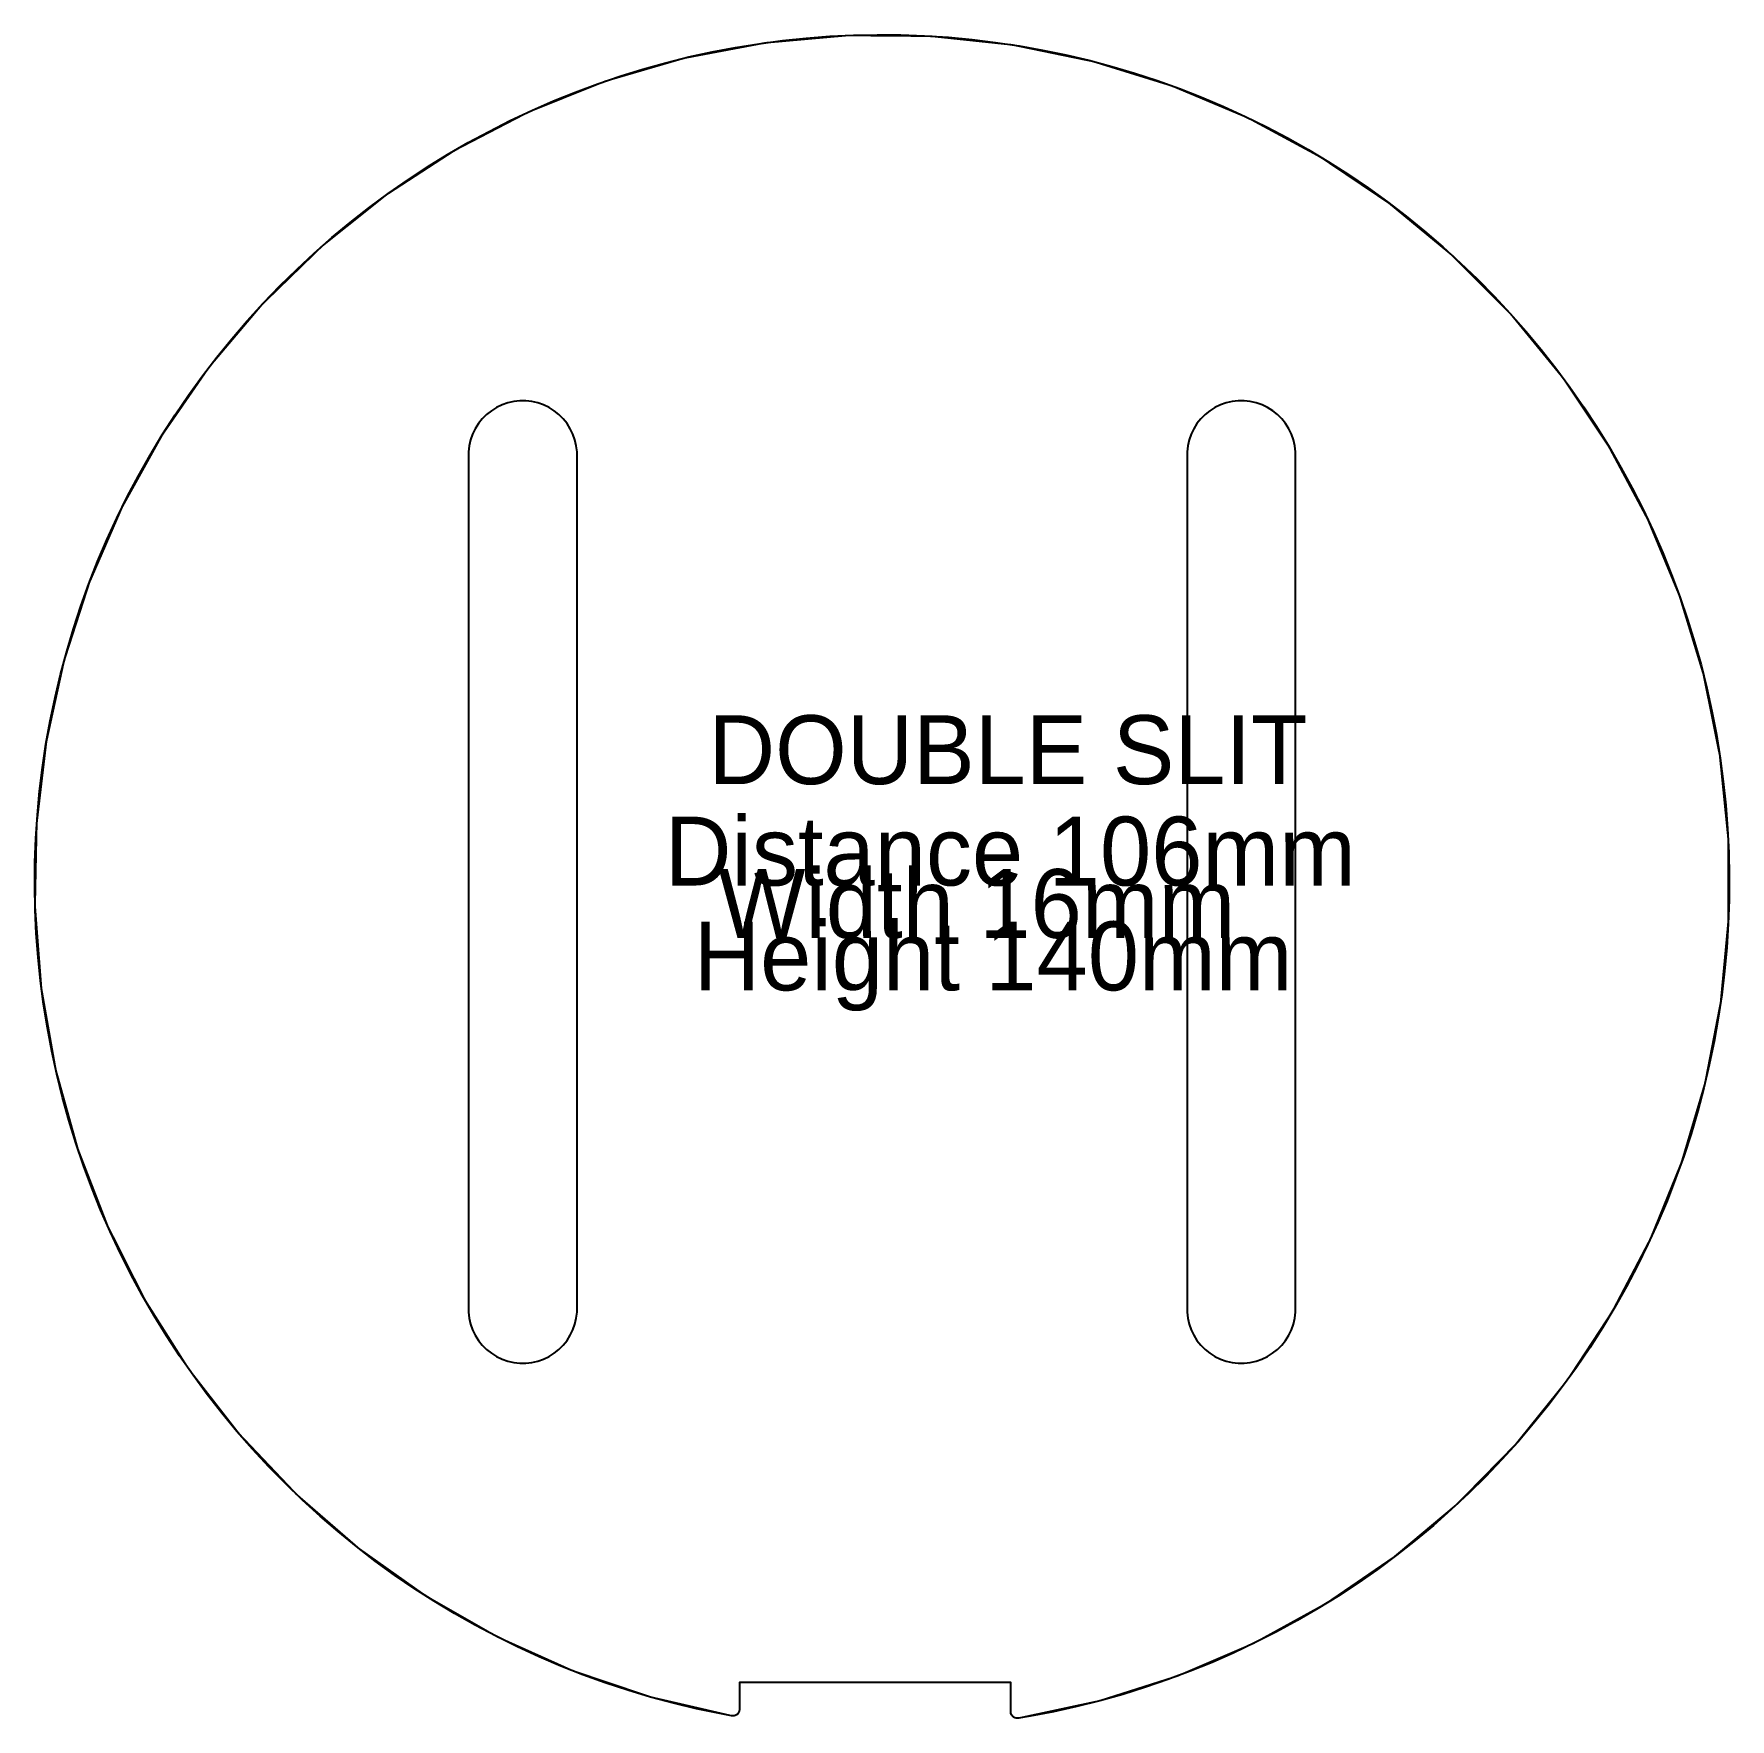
# Model space of a CAD drawing. Header units: millimetres. Extents: x 0 to 9.85, y 0 to 9.78.
import ezdxf

# ---------------------------------------------------------------- set-up
doc = ezdxf.new("R2010")
doc.units = ezdxf.units.MM
doc.header["$MEASUREMENT"] = 0
for name, color, linetype in [('Mechanical1', 6, 'Continuous'), ('TopLayer', 1, 'Continuous'), ('TopOverlay', 2, 'Continuous')]:
    doc.layers.add(name, color=color, linetype=linetype)

msp = doc.modelspace()

# ---------------------------------------------------------------- linework, layer by layer
at = {"layer": 'Mechanical1', "const_width": 0.01}
for points in [[(4.0478, 0.0146, -11.72382), (5.7147, 0.0008)], [(4.0942, 0.0533, -0.467511), (4.0478, 0.0146)], [(5.7147, 0.0008, -0.462462), (5.669, 0.0396)]]:
    msp.add_lwpolyline(points, format="xyb", dxfattribs=at)
for points in [[(4.0942, 0.0533), (4.0942, 0.2085)], [(4.0942, 0.2085), (5.669, 0.2085)], [(5.669, 0.0396), (5.669, 0.2085)]]:
    msp.add_lwpolyline(points, dxfattribs=at)
at = {"layer": 'Mechanical1', "const_width": 0.005}
for points in [[(4.0917, 0.2085, 1), (4.0967, 0.2085, 1)], [(4.0917, 0.2085, 1), (4.0967, 0.2085, 1)], [(5.6665, 0.2085, 1), (5.6715, 0.2085, 1)], [(5.6665, 0.2085, 1), (5.6715, 0.2085, 1)], [(4.0453, 0.0146, 1), (4.0503, 0.0146, 1)], [(4.0453, 0.0146, 1), (4.0503, 0.0146, 1)], [(4.0917, 0.0533, 1), (4.0967, 0.0533, 1)], [(4.0917, 0.0533, 1), (4.0967, 0.0533, 1)], [(5.6665, 0.0396, 1), (5.6715, 0.0396, 1)], [(5.6665, 0.0396, 1), (5.6715, 0.0396, 1)], [(5.7122, 0.0008, 1), (5.7172, 0.0008, 1)], [(5.7122, 0.0008, 1), (5.7172, 0.0008, 1)]]:
    msp.add_lwpolyline(points, format="xyb", close=True, dxfattribs=at)
at = {"layer": 'TopLayer'}
for p, q in [((4.3429, 9.7453), (4.4801, 9.7596)), ((4.4801, 9.7596), (4.6176, 9.77)), ((4.6176, 9.77), (4.7555, 9.7766)), ((4.7555, 9.7766), (4.8934, 9.7793)), ((4.8934, 9.7793), (5.0313, 9.7782)), ((5.0313, 9.7782), (5.1692, 9.7732)), ((5.1692, 9.7732), (5.3069, 9.7643)), ((5.3069, 9.7643), (5.4443, 9.7516)), ((3.7996, 9.6499), (3.9344, 9.6794)), ((3.9344, 9.6794), (4.0699, 9.7052)), ((4.0699, 9.7052), (4.2061, 9.7272)), ((4.2061, 9.7272), (4.3429, 9.7453)), ((5.4443, 9.7516), (5.5812, 9.735)), ((5.5812, 9.735), (5.7177, 9.7146)), ((5.7177, 9.7146), (5.8535, 9.6904)), ((5.8535, 9.6904), (5.9886, 9.6624)), ((5.9886, 9.6624), (6.1228, 9.6306)), ((3.401, 9.5387), (3.5328, 9.5795)), ((3.5328, 9.5795), (3.6657, 9.6165)), ((3.6657, 9.6165), (3.7996, 9.6499)), ((6.1228, 9.6306), (6.2561, 9.595)), ((6.2561, 9.595), (6.3884, 9.5557)), ((3.1411, 9.4461), (3.2704, 9.4942)), ((3.2704, 9.4942), (3.401, 9.5387)), ((6.3884, 9.5557), (6.5195, 9.5128)), ((6.5195, 9.5128), (6.6493, 9.4662)), ((6.6493, 9.4662), (6.7778, 9.4159)), ((2.8868, 9.3392), (3.0132, 9.3944)), ((3.0132, 9.3944), (3.1411, 9.4461)), ((6.7778, 9.4159), (6.9049, 9.3621)), ((6.9049, 9.3621), (7.0303, 9.3047)), ((2.6389, 9.2181), (2.762, 9.2804)), ((2.762, 9.2804), (2.8868, 9.3392)), ((7.0303, 9.3047), (7.1542, 9.2439)), ((2.5176, 9.1524), (2.6389, 9.2181)), ((7.1542, 9.2439), (7.2762, 9.1796)), ((7.2762, 9.1796), (7.3964, 9.1119)), ((2.2807, 9.011), (2.3981, 9.0833)), ((2.3981, 9.0833), (2.5176, 9.1524)), ((7.3964, 9.1119), (7.5147, 9.0409)), ((2.1653, 8.9353), (2.2807, 9.011)), ((7.5147, 9.0409), (7.6309, 8.9665)), ((7.6309, 8.9665), (7.745, 8.889)), ((2.0521, 8.8564), (2.1653, 8.9353)), ((7.745, 8.889), (7.8569, 8.8083)), ((1.8326, 8.6894), (1.9412, 8.7745)), ((1.9412, 8.7745), (2.0521, 8.8564)), ((7.8569, 8.8083), (7.9665, 8.7244)), ((1.7264, 8.6013), (1.8326, 8.6894)), ((7.9665, 8.7244), (8.0737, 8.6376)), ((1.6227, 8.5103), (1.7264, 8.6013)), ((8.0737, 8.6376), (8.1784, 8.5477)), ((1.5216, 8.4164), (1.6227, 8.5103)), ((8.1784, 8.5477), (8.2805, 8.455)), ((1.4232, 8.3197), (1.5216, 8.4164)), ((8.2805, 8.455), (8.38, 8.3594)), ((1.3275, 8.2203), (1.4232, 8.3197)), ((8.38, 8.3594), (8.4768, 8.2611)), ((1.2347, 8.1182), (1.3275, 8.2203)), ((8.4768, 8.2611), (8.5708, 8.1601)), ((1.1448, 8.0136), (1.2347, 8.1182)), ((8.5708, 8.1601), (8.6619, 8.0565)), ((1.0578, 7.9065), (1.1448, 8.0136)), ((8.6619, 8.0565), (8.7501, 7.9505)), ((0.9739, 7.797), (1.0578, 7.9065)), ((8.7501, 7.9505), (8.8353, 7.8419)), ((0.893, 7.6852), (0.9739, 7.797)), ((8.8353, 7.8419), (8.9174, 7.7311)), ((0.8154, 7.5712), (0.893, 7.6852)), ((8.9174, 7.7311), (8.9964, 7.6179)), ((2.6523, 7.5953), (2.6247, 7.5732)), ((2.6523, 7.5953), (2.6247, 7.5732)), ((2.6823, 7.6141), (2.6523, 7.5953)), ((2.6823, 7.6141), (2.6523, 7.5953)), ((2.7142, 7.6294), (2.6823, 7.6141)), ((2.7142, 7.6294), (2.6823, 7.6141)), ((2.7476, 7.6411), (2.7142, 7.6294)), ((2.7476, 7.6411), (2.7142, 7.6294)), ((2.7821, 7.649), (2.7476, 7.6411)), ((2.7821, 7.649), (2.7476, 7.6411)), ((2.8172, 7.653), (2.7821, 7.649)), ((2.8172, 7.653), (2.7821, 7.649)), ((2.8526, 7.653), (2.8172, 7.653)), ((2.8526, 7.653), (2.8172, 7.653)), ((2.8877, 7.649), (2.8526, 7.653)), ((2.8877, 7.649), (2.8526, 7.653)), ((2.9222, 7.6411), (2.8877, 7.649)), ((2.9222, 7.6411), (2.8877, 7.649)), ((2.9556, 7.6294), (2.9222, 7.6411)), ((2.9556, 7.6294), (2.9222, 7.6411)), ((2.9875, 7.6141), (2.9556, 7.6294)), ((2.9875, 7.6141), (2.9556, 7.6294)), ((3.0174, 7.5953), (2.9875, 7.6141)), ((3.0174, 7.5953), (2.9875, 7.6141)), ((3.0451, 7.5732), (3.0174, 7.5953)), ((3.0451, 7.5732), (3.0174, 7.5953)), ((6.8256, 7.5953), (6.798, 7.5732)), ((6.8256, 7.5953), (6.798, 7.5732)), ((6.8556, 7.6141), (6.8256, 7.5953)), ((6.8556, 7.6141), (6.8256, 7.5953)), ((6.8875, 7.6295), (6.8556, 7.6141)), ((6.8875, 7.6295), (6.8556, 7.6141)), ((6.9209, 7.6411), (6.8875, 7.6295)), ((6.9209, 7.6411), (6.8875, 7.6295)), ((6.9554, 7.649), (6.9209, 7.6411)), ((6.9554, 7.649), (6.9209, 7.6411)), ((6.9905, 7.653), (6.9554, 7.649)), ((6.9905, 7.653), (6.9554, 7.649)), ((7.0259, 7.653), (6.9905, 7.653)), ((7.0259, 7.653), (6.9905, 7.653)), ((7.061, 7.649), (7.0259, 7.653)), ((7.061, 7.649), (7.0259, 7.653)), ((7.0955, 7.6411), (7.061, 7.649)), ((7.0955, 7.6411), (7.061, 7.649)), ((7.1289, 7.6294), (7.0955, 7.6411)), ((7.1289, 7.6294), (7.0955, 7.6411)), ((7.1608, 7.614), (7.1289, 7.6294)), ((7.1608, 7.614), (7.1289, 7.6294)), ((7.1908, 7.5952), (7.1608, 7.614)), ((7.1908, 7.5952), (7.1608, 7.614)), ((7.2184, 7.5731), (7.1908, 7.5952)), ((7.2184, 7.5731), (7.1908, 7.5952)), ((8.9964, 7.6179), (9.0722, 7.5026)), ((0.7409, 7.455), (0.8154, 7.5712)), ((2.5588, 7.4906), (2.5435, 7.4587)), ((2.5588, 7.4906), (2.5435, 7.4587)), ((2.5776, 7.5205), (2.5588, 7.4906)), ((2.5776, 7.5205), (2.5588, 7.4906)), ((2.5997, 7.5482), (2.5776, 7.5205)), ((2.5997, 7.5482), (2.5776, 7.5205)), ((2.6247, 7.5732), (2.5997, 7.5482)), ((2.6247, 7.5732), (2.5997, 7.5482)), ((3.0701, 7.5482), (3.0451, 7.5732)), ((3.0701, 7.5482), (3.0451, 7.5732)), ((3.0922, 7.5205), (3.0701, 7.5482)), ((3.0922, 7.5205), (3.0701, 7.5482)), ((3.111, 7.4906), (3.0922, 7.5205)), ((3.111, 7.4906), (3.0922, 7.5205)), ((3.1263, 7.4587), (3.111, 7.4906)), ((3.1263, 7.4587), (3.111, 7.4906)), ((6.732, 7.4906), (6.7167, 7.4587)), ((6.732, 7.4906), (6.7167, 7.4587)), ((6.7509, 7.5206), (6.732, 7.4906)), ((6.7509, 7.5206), (6.732, 7.4906)), ((6.7729, 7.5482), (6.7509, 7.5206)), ((6.7729, 7.5482), (6.7509, 7.5206)), ((6.798, 7.5732), (6.7729, 7.5482)), ((6.798, 7.5732), (6.7729, 7.5482)), ((7.2434, 7.5481), (7.2184, 7.5731)), ((7.2434, 7.5481), (7.2184, 7.5731)), ((7.2655, 7.5204), (7.2434, 7.5481)), ((7.2655, 7.5204), (7.2434, 7.5481)), ((7.2843, 7.4905), (7.2655, 7.5204)), ((7.2843, 7.4905), (7.2655, 7.5204)), ((7.2996, 7.4586), (7.2843, 7.4905)), ((7.2996, 7.4586), (7.2843, 7.4905)), ((9.0722, 7.5026), (9.1447, 7.3853)), ((0.6698, 7.3368), (0.7409, 7.455)), ((2.5239, 7.3908), (2.5199, 7.3557)), ((2.5239, 7.3908), (2.5199, 7.3557)), ((2.5318, 7.4253), (2.5239, 7.3908)), ((2.5318, 7.4253), (2.5239, 7.3908)), ((2.5435, 7.4587), (2.5318, 7.4253)), ((2.5435, 7.4587), (2.5318, 7.4253)), ((3.138, 7.4253), (3.1263, 7.4587)), ((3.138, 7.4253), (3.1263, 7.4587)), ((3.1459, 7.3908), (3.138, 7.4253)), ((3.1459, 7.3908), (3.138, 7.4253)), ((3.1499, 7.3557), (3.1459, 7.3908)), ((3.1499, 7.3557), (3.1459, 7.3908)), ((6.6971, 7.3908), (6.6932, 7.3557)), ((6.6971, 7.3908), (6.6932, 7.3557)), ((6.705, 7.4253), (6.6971, 7.3908)), ((6.705, 7.4253), (6.6971, 7.3908)), ((6.7167, 7.4587), (6.705, 7.4253)), ((6.7167, 7.4587), (6.705, 7.4253)), ((7.3113, 7.4252), (7.2996, 7.4586)), ((7.3113, 7.4252), (7.2996, 7.4586)), ((7.3191, 7.3907), (7.3113, 7.4252)), ((7.3191, 7.3907), (7.3113, 7.4252)), ((7.3231, 7.3555), (7.3191, 7.3907)), ((7.3231, 7.3555), (7.3191, 7.3907)), ((0.6019, 7.2167), (0.6698, 7.3368)), ((2.5199, 7.3557), (2.5199, 7.338)), ((2.5199, 7.3557), (2.5199, 7.338)), ((2.5199, 7.338), (2.5199, 2.3774)), ((2.5199, 7.338), (2.5199, 7.338)), ((2.5199, 7.338), (2.5199, 7.338)), ((2.5199, 7.338), (2.5199, 7.338)), ((2.5199, 7.338), (2.5199, 2.3774)), ((3.1499, 7.338), (3.1499, 7.3557)), ((3.1499, 7.338), (3.1499, 7.3557)), ((3.1499, 2.3774), (3.1499, 7.338)), ((3.1499, 2.3774), (3.1499, 7.338)), ((6.6932, 7.3557), (6.6932, 7.338)), ((6.6932, 7.3557), (6.6932, 7.338)), ((6.6932, 7.338), (6.6932, 2.3774)), ((6.6932, 7.338), (6.6932, 7.338)), ((6.6932, 7.338), (6.6932, 7.338)), ((6.6932, 7.338), (6.6932, 2.3774)), ((7.3231, 7.3378), (7.3231, 7.3555)), ((7.3231, 7.3378), (7.3231, 7.3555)), ((7.3231, 2.3774), (7.3231, 7.3378)), ((7.3231, 2.3774), (7.3231, 7.3378)), ((9.1447, 7.3853), (9.2138, 7.2659)), ((0.5375, 7.0947), (0.6019, 7.2167)), ((9.2138, 7.2659), (9.2797, 7.1446)), ((0.4765, 6.9709), (0.5375, 7.0947)), ((9.2797, 7.1446), (9.342, 7.0216)), ((9.342, 7.0216), (9.401, 6.8968)), ((0.4191, 6.8455), (0.4765, 6.9709)), ((9.401, 6.8968), (9.4563, 6.7705)), ((0.3651, 6.7185), (0.4191, 6.8455)), ((0.3147, 6.5901), (0.3651, 6.7185)), ((9.4563, 6.7705), (9.5082, 6.6426)), ((9.5082, 6.6426), (9.5564, 6.5134)), ((0.268, 6.4603), (0.3147, 6.5901)), ((9.5564, 6.5134), (9.601, 6.3828)), ((0.2249, 6.3292), (0.268, 6.4603)), ((0.1855, 6.197), (0.2249, 6.3292)), ((9.601, 6.3828), (9.6419, 6.2511)), ((9.6419, 6.2511), (9.6791, 6.1182)), ((0.1498, 6.0638), (0.1855, 6.197)), ((9.6791, 6.1182), (9.7126, 5.9844)), ((0.1179, 5.9295), (0.1498, 6.0638)), ((0.0897, 5.7945), (0.1179, 5.9295)), ((9.7126, 5.9844), (9.7423, 5.8496)), ((9.7423, 5.8496), (9.7682, 5.7141)), ((0.0654, 5.6587), (0.0897, 5.7945)), ((0.0448, 5.5223), (0.0654, 5.6587)), ((9.7682, 5.7141), (9.7903, 5.5779)), ((0.0281, 5.3853), (0.0448, 5.5223)), ((9.7903, 5.5779), (9.8085, 5.4412)), ((9.8085, 5.4412), (9.823, 5.304)), ((0.0153, 5.2479), (0.0281, 5.3853)), ((0.0063, 5.1103), (0.0153, 5.2479)), ((9.823, 5.304), (9.8336, 5.1664)), ((9.8336, 5.1664), (9.8403, 5.0286)), ((0.0011, 4.9724), (0.0063, 5.1103)), ((9.8403, 5.0286), (9.8431, 4.8907)), ((-0.0002, 4.8345), (0.0011, 4.9724)), ((0.0024, 4.6965), (-0.0002, 4.8345)), ((9.8431, 4.8907), (9.8421, 4.7527)), ((9.8421, 4.7527), (9.8373, 4.6149)), ((0.0089, 4.5587), (0.0024, 4.6965)), ((0.0192, 4.4211), (0.0089, 4.5587)), ((9.8373, 4.6149), (9.8285, 4.4772)), ((9.8285, 4.4772), (9.8159, 4.3398)), ((0.0333, 4.2839), (0.0192, 4.4211)), ((9.8159, 4.3398), (9.7995, 4.2028)), ((0.0513, 4.1471), (0.0333, 4.2839)), ((0.0732, 4.0109), (0.0513, 4.1471)), ((9.7995, 4.2028), (9.7792, 4.0663)), ((9.7792, 4.0663), (9.7551, 3.9305)), ((0.0988, 3.8753), (0.0732, 4.0109)), ((0.1282, 3.7405), (0.0988, 3.8753)), ((9.7551, 3.9305), (9.7272, 3.7954)), ((9.7272, 3.7954), (9.6956, 3.6611)), ((0.1614, 3.6066), (0.1282, 3.7405)), ((9.6956, 3.6611), (9.6602, 3.5278)), ((0.1984, 3.4737), (0.1614, 3.6066)), ((0.239, 3.3419), (0.1984, 3.4737)), ((9.6602, 3.5278), (9.621, 3.3955)), ((9.621, 3.3955), (9.5782, 3.2643)), ((0.2833, 3.2112), (0.239, 3.3419)), ((9.5782, 3.2643), (9.5317, 3.1344)), ((0.3313, 3.0819), (0.2833, 3.2112)), ((0.3829, 2.9539), (0.3313, 3.0819)), ((9.5317, 3.1344), (9.4816, 3.0059)), ((9.4816, 3.0059), (9.4279, 2.8788)), ((0.438, 2.8274), (0.3829, 2.9539)), ((9.4279, 2.8788), (9.3707, 2.7533)), ((0.4967, 2.7026), (0.438, 2.8274)), ((0.5588, 2.5794), (0.4967, 2.7026)), ((9.3707, 2.7533), (9.3099, 2.6294)), ((0.6244, 2.458), (0.5588, 2.5794)), ((9.3099, 2.6294), (9.2458, 2.5073)), ((9.2458, 2.5073), (9.1782, 2.387)), ((0.6933, 2.3385), (0.6244, 2.458)), ((2.5199, 2.3774), (2.5199, 2.3597)), ((2.5199, 2.3774), (2.5199, 2.3597)), ((3.1499, 2.3597), (3.1499, 2.3774)), ((3.1499, 2.3774), (3.1499, 2.3774)), ((3.1499, 2.3774), (3.1499, 2.3774)), ((3.1499, 2.3724), (3.1499, 2.3774)), ((3.1499, 2.3774), (3.1499, 2.3774)), ((3.1499, 2.3597), (3.1499, 2.3724)), ((6.6932, 2.3774), (6.6932, 2.3597)), ((6.6932, 2.3774), (6.6932, 2.3597)), ((7.3231, 2.3597), (7.3231, 2.3774)), ((7.3231, 2.3774), (7.3231, 2.3774)), ((7.3231, 2.3597), (7.3231, 2.3774)), ((7.3231, 2.3774), (7.3231, 2.3774)), ((9.1782, 2.387), (9.1073, 2.2687)), ((0.7656, 2.221), (0.6933, 2.3385)), ((2.5199, 2.3597), (2.5239, 2.3245)), ((2.5199, 2.3597), (2.5239, 2.3245)), ((2.5239, 2.3245), (2.5318, 2.29)), ((2.5239, 2.3245), (2.5318, 2.29)), ((2.5318, 2.29), (2.5435, 2.2567)), ((2.5318, 2.29), (2.5435, 2.2567)), ((3.1263, 2.2567), (3.138, 2.29)), ((3.1263, 2.2567), (3.138, 2.29)), ((3.138, 2.29), (3.1459, 2.3245)), ((3.138, 2.29), (3.1459, 2.3245)), ((3.1459, 2.3245), (3.1499, 2.3597)), ((3.1459, 2.3245), (3.1499, 2.3597)), ((6.6932, 2.3597), (6.6971, 2.3245)), ((6.6932, 2.3597), (6.6971, 2.3245)), ((6.6971, 2.3245), (6.705, 2.29)), ((6.6971, 2.3245), (6.705, 2.29)), ((6.705, 2.29), (6.7167, 2.2567)), ((6.705, 2.29), (6.7167, 2.2567)), ((7.2996, 2.2567), (7.3113, 2.29)), ((7.2996, 2.2567), (7.3113, 2.29)), ((7.3113, 2.29), (7.3191, 2.3245)), ((7.3113, 2.29), (7.3191, 2.3245)), ((7.3191, 2.3245), (7.3231, 2.3597)), ((7.3191, 2.3245), (7.3231, 2.3597)), ((9.1073, 2.2687), (9.033, 2.1524)), ((0.8412, 2.1055), (0.7656, 2.221)), ((2.5435, 2.2567), (2.5588, 2.2248)), ((2.5435, 2.2567), (2.5588, 2.2248)), ((2.5588, 2.2248), (2.5776, 2.1948)), ((2.5588, 2.2248), (2.5776, 2.1948)), ((2.5776, 2.1948), (2.5997, 2.1672)), ((2.5776, 2.1948), (2.5997, 2.1672)), ((3.0701, 2.1672), (3.0922, 2.1948)), ((3.0701, 2.1672), (3.0922, 2.1948)), ((3.0922, 2.1948), (3.111, 2.2248)), ((3.0922, 2.1948), (3.111, 2.2248)), ((3.111, 2.2248), (3.1263, 2.2567)), ((3.111, 2.2248), (3.1263, 2.2567)), ((6.7167, 2.2567), (6.732, 2.2248)), ((6.7167, 2.2567), (6.732, 2.2248)), ((6.732, 2.2248), (6.7508, 2.1948)), ((6.732, 2.2248), (6.7508, 2.1948)), ((6.7508, 2.1948), (6.7729, 2.1672)), ((6.7508, 2.1948), (6.7729, 2.1672)), ((7.2433, 2.1672), (7.2654, 2.1948)), ((7.2433, 2.1672), (7.2654, 2.1948)), ((7.2654, 2.1948), (7.2842, 2.2248)), ((7.2654, 2.1948), (7.2842, 2.2248)), ((7.2842, 2.2248), (7.2996, 2.2567)), ((7.2842, 2.2248), (7.2996, 2.2567)), ((0.9199, 1.9923), (0.8412, 2.1055)), ((2.5997, 2.1672), (2.6247, 2.1422)), ((2.5997, 2.1672), (2.6247, 2.1422)), ((2.6247, 2.1422), (2.6523, 2.1201)), ((2.6247, 2.1422), (2.6523, 2.1201)), ((2.6523, 2.1201), (2.6823, 2.1013)), ((2.6523, 2.1201), (2.6823, 2.1013)), ((2.6823, 2.1013), (2.7142, 2.0859)), ((2.6823, 2.1013), (2.7142, 2.0859)), ((2.7142, 2.0859), (2.7476, 2.0742)), ((2.7142, 2.0859), (2.7476, 2.0742)), ((2.7476, 2.0742), (2.7821, 2.0664)), ((2.7476, 2.0742), (2.7821, 2.0664)), ((2.8877, 2.0664), (2.9222, 2.0742)), ((2.8877, 2.0664), (2.9222, 2.0742)), ((2.9222, 2.0742), (2.9556, 2.0859)), ((2.9222, 2.0742), (2.9556, 2.0859)), ((2.9556, 2.0859), (2.9875, 2.1013)), ((2.9556, 2.0859), (2.9875, 2.1013)), ((2.9875, 2.1013), (3.0174, 2.1201)), ((2.9875, 2.1013), (3.0174, 2.1201)), ((3.0174, 2.1201), (3.0451, 2.1422)), ((3.0174, 2.1201), (3.0451, 2.1422)), ((3.0451, 2.1422), (3.0701, 2.1672)), ((3.0451, 2.1422), (3.0701, 2.1672)), ((6.7729, 2.1672), (6.7979, 2.1422)), ((6.7729, 2.1672), (6.7979, 2.1422)), ((6.7979, 2.1422), (6.8256, 2.1201)), ((6.7979, 2.1422), (6.8256, 2.1201)), ((6.8256, 2.1201), (6.8555, 2.1013)), ((6.8256, 2.1201), (6.8555, 2.1013)), ((6.8555, 2.1013), (6.8874, 2.0859)), ((6.8555, 2.1013), (6.8874, 2.0859)), ((6.8874, 2.0859), (6.9208, 2.0742)), ((6.8874, 2.0859), (6.9208, 2.0742)), ((6.9208, 2.0742), (6.9553, 2.0664)), ((6.9208, 2.0742), (6.9553, 2.0664)), ((7.061, 2.0664), (7.0955, 2.0742)), ((7.061, 2.0664), (7.0955, 2.0742)), ((7.0955, 2.0742), (7.1288, 2.0859)), ((7.0955, 2.0742), (7.1288, 2.0859)), ((7.1288, 2.0859), (7.1607, 2.1013)), ((7.1288, 2.0859), (7.1607, 2.1013)), ((7.1607, 2.1013), (7.1907, 2.1201)), ((7.1607, 2.1013), (7.1907, 2.1201)), ((7.1907, 2.1201), (7.2183, 2.1422)), ((7.1907, 2.1201), (7.2183, 2.1422)), ((7.2183, 2.1422), (7.2433, 2.1672)), ((7.2183, 2.1422), (7.2433, 2.1672)), ((9.033, 2.1524), (8.9556, 2.0382)), ((1.0018, 1.8812), (0.9199, 1.9923)), ((2.7821, 2.0664), (2.8172, 2.0624)), ((2.7821, 2.0664), (2.8172, 2.0624)), ((2.8172, 2.0624), (2.8526, 2.0624)), ((2.8172, 2.0624), (2.8526, 2.0624)), ((2.8526, 2.0624), (2.8877, 2.0664)), ((2.8526, 2.0624), (2.8877, 2.0664)), ((6.9553, 2.0664), (6.9904, 2.0624)), ((6.9553, 2.0664), (6.9904, 2.0624)), ((6.9904, 2.0624), (7.0258, 2.0624)), ((6.9904, 2.0624), (7.0258, 2.0624)), ((7.0258, 2.0624), (7.061, 2.0664)), ((7.0258, 2.0624), (7.061, 2.0664)), ((8.9556, 2.0382), (8.875, 1.9262)), ((1.0867, 1.7725), (1.0018, 1.8812)), ((8.875, 1.9262), (8.7913, 1.8166)), ((8.7913, 1.8166), (8.7045, 1.7093)), ((1.1747, 1.6663), (1.0867, 1.7725)), ((8.7045, 1.7093), (8.6148, 1.6045)), ((1.2656, 1.5625), (1.1747, 1.6663)), ((8.6148, 1.6045), (8.5222, 1.5023)), ((1.3594, 1.4613), (1.2656, 1.5625)), ((8.5222, 1.5023), (8.4267, 1.4026)), ((1.456, 1.3628), (1.3594, 1.4613)), ((8.4267, 1.4026), (8.3285, 1.3058)), ((1.5554, 1.2671), (1.456, 1.3628)), ((8.3285, 1.3058), (8.2276, 1.2117)), ((1.6573, 1.1741), (1.5554, 1.2671)), ((8.2276, 1.2117), (8.1241, 1.1204)), ((1.7618, 1.0841), (1.6573, 1.1741)), ((1.8689, 0.997), (1.7618, 1.0841)), ((8.1241, 1.1204), (8.0181, 1.0321)), ((1.9783, 0.913), (1.8689, 0.997)), ((8.0181, 1.0321), (7.9096, 0.9468)), ((2.09, 0.832), (1.9783, 0.913)), ((7.9096, 0.9468), (7.7988, 0.8646)), ((2.2039, 0.7542), (2.09, 0.832)), ((7.7988, 0.8646), (7.6858, 0.7856)), ((2.32, 0.6797), (2.2039, 0.7542)), ((7.5706, 0.7097), (7.4533, 0.6371)), ((7.6858, 0.7856), (7.5706, 0.7097)), ((2.4381, 0.6084), (2.32, 0.6797)), ((2.5582, 0.5405), (2.4381, 0.6084)), ((7.4533, 0.6371), (7.334, 0.5678)), ((2.6801, 0.4759), (2.5582, 0.5405)), ((7.2128, 0.5018), (7.0898, 0.4393)), ((7.334, 0.5678), (7.2128, 0.5018)), ((2.8038, 0.4148), (2.6801, 0.4759)), ((2.9292, 0.3572), (2.8038, 0.4148)), ((7.0898, 0.4393), (6.9651, 0.3803)), ((3.0561, 0.3031), (2.9292, 0.3572)), ((3.1845, 0.2526), (3.0561, 0.3031)), ((6.8388, 0.3248), (6.711, 0.2728)), ((6.9651, 0.3803), (6.8388, 0.3248)), ((3.3143, 0.2058), (3.1845, 0.2526)), ((3.4453, 0.1625), (3.3143, 0.2058)), ((5.669, 0.2085), (4.0942, 0.2085)), ((4.0942, 0.2085), (4.0942, 0.0533)), ((5.669, 0.0396), (5.669, 0.2085)), ((6.5818, 0.2244), (6.4513, 0.1797)), ((6.711, 0.2728), (6.5818, 0.2244)), ((3.5775, 0.123), (3.4453, 0.1625)), ((3.7107, 0.0872), (3.5775, 0.123)), ((6.1868, 0.1014), (6.0529, 0.0678)), ((6.3196, 0.1387), (6.1868, 0.1014)), ((6.4513, 0.1797), (6.3196, 0.1387)), ((3.8449, 0.0551), (3.7107, 0.0872)), ((3.9799, 0.0269), (3.8449, 0.0551)), ((4.0478, 0.0146), (3.9799, 0.0269)), ((4.0521, 0.0138), (4.0478, 0.0146)), ((4.0607, 0.0142), (4.0521, 0.0138)), ((4.069, 0.0164), (4.0607, 0.0142)), ((4.0767, 0.0204), (4.069, 0.0164)), ((4.0834, 0.0259), (4.0767, 0.0204)), ((4.0886, 0.0328), (4.0834, 0.0259)), ((4.0923, 0.0406), (4.0886, 0.0328)), ((4.0942, 0.049), (4.0923, 0.0406)), ((4.0942, 0.0533), (4.0942, 0.049)), ((5.669, 0.0353), (5.669, 0.0396)), ((5.6708, 0.027), (5.669, 0.0353)), ((5.6744, 0.0192), (5.6708, 0.027)), ((5.6796, 0.0124), (5.6744, 0.0192)), ((5.6861, 0.0068), (5.6796, 0.0124)), ((5.6937, 0.0028), (5.6861, 0.0068)), ((5.7019, 0.0005), (5.6937, 0.0028)), ((5.7105, 0.0001), (5.7019, 0.0005)), ((5.7147, 0.0008), (5.7105, 0.0001)), ((5.7828, 0.0119), (5.7147, 0.0008)), ((5.9182, 0.0379), (5.7828, 0.0119)), ((6.0529, 0.0678), (5.9182, 0.0379))]:
    msp.add_line(p, q, dxfattribs=at)

# ---------------------------------------------------------------- texts
at = {"layer": 'TopOverlay'}
for s, p in [('DOUBLE SLIT', (3.9143, 5.4261)), ('Distance 106mm', (3.6606, 4.8373)), ('Width 16mm', (3.9714, 4.5327)), ('Height 140mm', (3.8275, 4.2282))]:
    msp.add_text(s, height=0.4, dxfattribs=at).set_placement(p)

doc.saveas('drawing.dxf')
